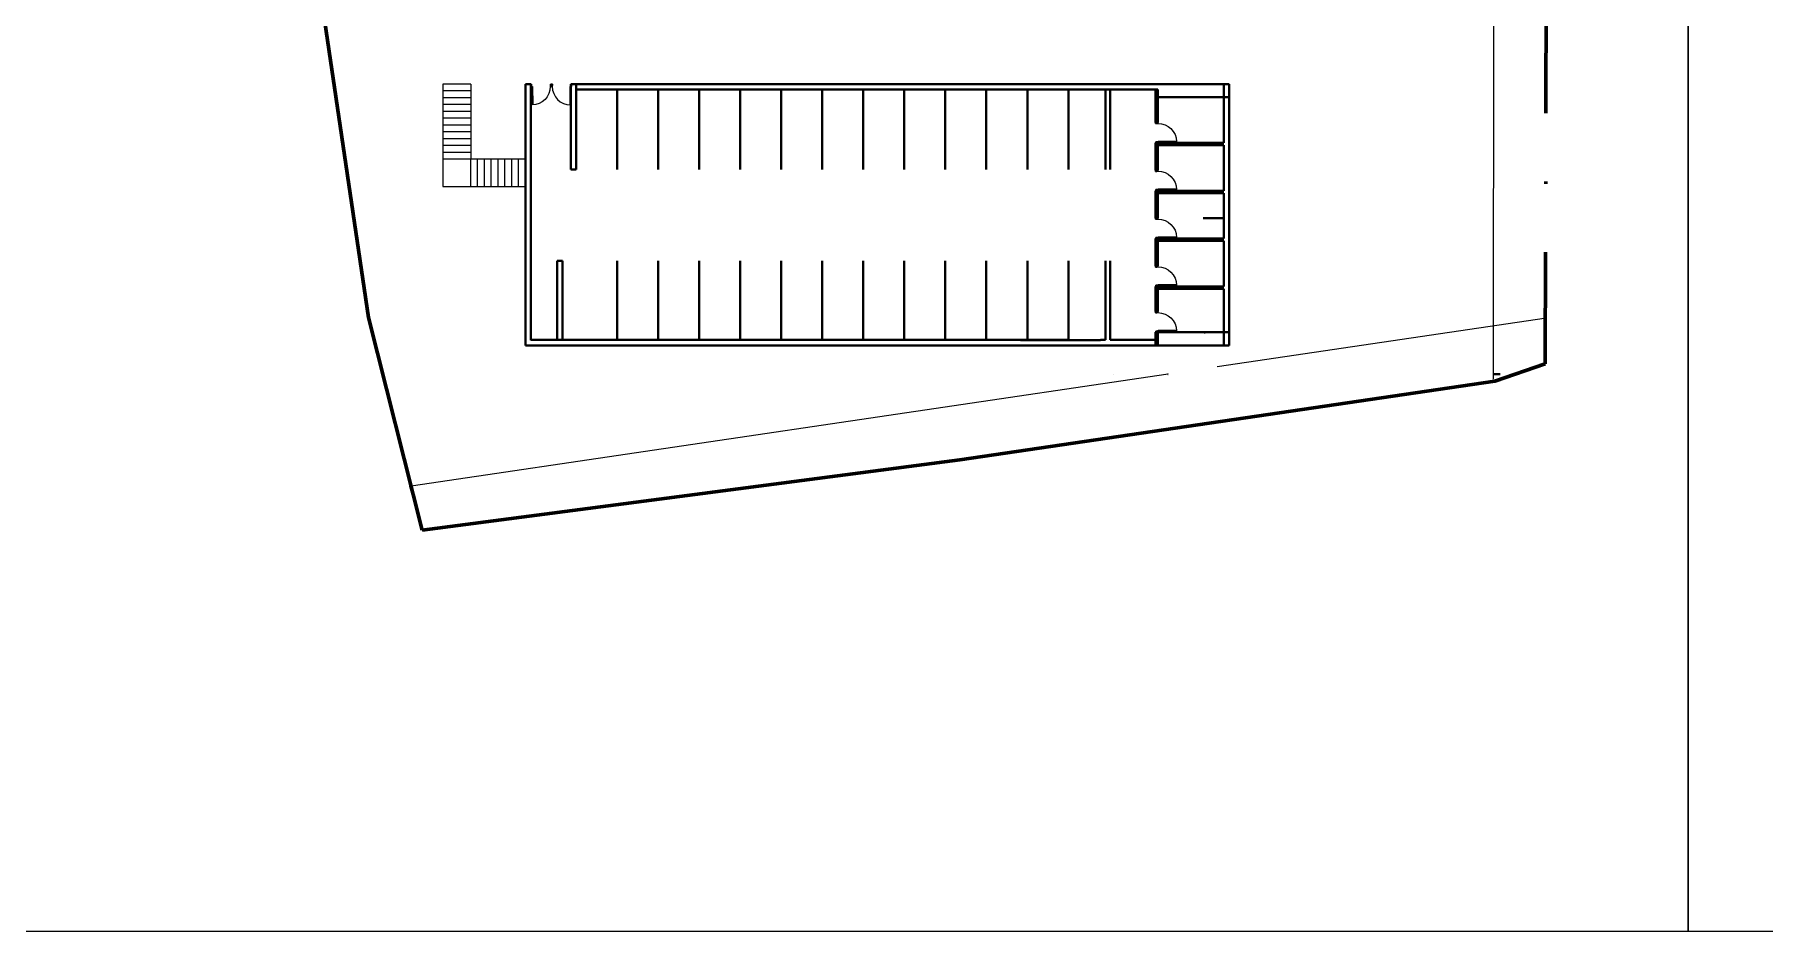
# Model space of a CAD drawing. Header units: metres. Extents: x -353 to 1688, y -477 to 135.
# Drawn here: x -270.5 to -194.6, y -305.9 to -266.6 of the extents above; entities that cross this region are included whole.
import ezdxf

# ---------------------------------------------------------------- set-up
doc = ezdxf.new("R2010")
doc.units = ezdxf.units.M
doc.header["$MEASUREMENT"] = 0
doc.linetypes.add('ACAD_ISO04W100', pattern=[30, 24, -3, 0, -3])
doc.layers.add('door space', color=1, linetype='Continuous')
doc.layers.add('SITE BOUNDARY', color=6, linetype='ACAD_ISO04W100', lineweight=60)
doc.layers.add('WALL', color=2, linetype='Continuous', lineweight=40)
doc.layers.add('STAIR', color=231, linetype='Continuous', plot=False)

msp = doc.modelspace()

# ---------------------------------------------------------------- linework, layer by layer
for p, q in [((-206.49331, -281.68492), (-206.41113, -218.56538)), ((-204.16419, -279.01103), (-218.61192, -281.14622)), ((-204.21817, -281.0103), (-204.16419, -279.01103)), ((-219.17034, -279.65156), (-219.17034, -279.68555)), ((-220.76249, -281.46404), (-254.00006, -286.37613)), ((-204.21817, -281.0103), (-206.10095, -281.68492)), ((-253.50999, -288.31608), (-254.0578, -286.39257)), ((-253.50999, -288.31608), (-251.5251, -288.07065)), ((-251.5251, -288.07065), (-251.52733, -288.05681))]:
    msp.add_line(p, q)
at = {"layer": 'Defpoints'}
for points in [[(-197.94718, -305.92207), (-272.19718, -305.92207), (-272.19718, -200.92207), (-197.94718, -200.92207)], [(-123.69718, -305.92207), (-197.94718, -305.92207), (-197.94718, -200.92207), (-123.69718, -200.92207)]]:
    msp.add_lwpolyline(points, close=True, dxfattribs=at)
at = {"layer": 'door space'}
for p, q in [((-248.744, -268.74253), (-248.694, -268.74203)), ((-248.743, -268.84252), (-248.744, -268.74253)), ((-248.6934, -268.80202), (-248.694, -268.74203)), ((-247.89404, -268.734), (-247.84405, -268.73349)), ((-247.89404, -268.734), (-247.89344, -268.79399)), ((-247.84405, -268.73349), (-247.84505, -268.83349)), ((-247.84405, -268.73349), (-247.84304, -268.83349)), ((-247.79405, -268.734), (-247.84405, -268.73349)), ((-247.79405, -268.734), (-247.79465, -268.79399)), ((-246.99469, -268.80202), (-246.99409, -268.74203)), ((-246.94409, -268.74253), (-246.99409, -268.74203)), ((-246.94509, -268.84252), (-246.94409, -268.74253)), ((-248.698, -268.84207), (-248.743, -268.84252)), ((-248.6934, -268.80202), (-248.6984, -268.80207)), ((-248.698, -268.84207), (-248.6984, -268.80207)), ((-248.698, -268.84207), (-248.663, -268.84172)), ((-248.68987, -269.65203), (-248.698, -268.84207)), ((-248.663, -268.84172), (-248.65487, -269.65168)), ((-247.88844, -268.79394), (-247.89344, -268.79399)), ((-247.88844, -268.79394), (-247.88804, -268.83394)), ((-247.84304, -268.83349), (-247.88804, -268.83394)), ((-247.84505, -268.83349), (-247.80005, -268.83394)), ((-247.79965, -268.79394), (-247.80005, -268.83394)), ((-247.79965, -268.79394), (-247.79465, -268.79399)), ((-247.02509, -268.84172), (-247.03322, -269.65168)), ((-246.99009, -268.84207), (-247.02509, -268.84172)), ((-246.99822, -269.65203), (-246.99009, -268.84207)), ((-246.99469, -268.80202), (-246.98969, -268.80207)), ((-246.99009, -268.84207), (-246.98969, -268.80207)), ((-246.99009, -268.84207), (-246.94509, -268.84252)), ((-221.32091, -270.41574), (-221.22092, -270.41474)), ((-221.32041, -270.46574), (-221.32091, -270.41574)), ((-221.32041, -270.46574), (-221.26041, -270.46514)), ((-221.26046, -270.46014), (-221.22046, -270.45974)), ((-221.26046, -270.46014), (-221.26041, -270.46514)), ((-221.22092, -270.41474), (-221.22046, -270.45974)), ((-221.25238, -271.2651), (-221.31238, -271.2657)), ((-221.31188, -271.3157), (-221.31238, -271.2657)), ((-221.21188, -271.31469), (-221.31188, -271.3157)), ((-221.25238, -271.2651), (-221.25233, -271.2701)), ((-221.21233, -271.2697), (-221.25233, -271.2701)), ((-221.21269, -271.2347), (-220.40273, -271.22657)), ((-221.21233, -271.2697), (-221.21269, -271.2347)), ((-220.40237, -271.26156), (-221.21233, -271.2697)), ((-221.21233, -271.2697), (-221.21188, -271.31469)), ((-221.32091, -272.51574), (-221.22092, -272.51474)), ((-221.32041, -272.56574), (-221.32091, -272.51574)), ((-221.32041, -272.56574), (-221.26041, -272.56514)), ((-221.26046, -272.56014), (-221.22046, -272.55974)), ((-221.26046, -272.56014), (-221.26041, -272.56514)), ((-221.22092, -272.51474), (-221.22046, -272.55974)), ((-221.25238, -273.3651), (-221.31238, -273.3657)), ((-221.31188, -273.4157), (-221.31238, -273.3657)), ((-221.21188, -273.41469), (-221.31188, -273.4157)), ((-221.25238, -273.3651), (-221.25233, -273.3701)), ((-221.21233, -273.3697), (-221.25233, -273.3701)), ((-221.21269, -273.3347), (-220.40273, -273.32657)), ((-221.21233, -273.3697), (-221.21269, -273.3347)), ((-220.40237, -273.36156), (-221.21233, -273.3697)), ((-221.21233, -273.3697), (-221.21188, -273.41469)), ((-221.32091, -274.61574), (-221.22092, -274.61474)), ((-221.32041, -274.66574), (-221.32091, -274.61574)), ((-221.32041, -274.66574), (-221.26041, -274.66514)), ((-221.26046, -274.66014), (-221.22046, -274.65974)), ((-221.26046, -274.66014), (-221.26041, -274.66514)), ((-221.22092, -274.61474), (-221.22046, -274.65974)), ((-221.25238, -275.4651), (-221.31238, -275.4657)), ((-221.31188, -275.5157), (-221.31238, -275.4657)), ((-221.21188, -275.51469), (-221.31188, -275.5157)), ((-221.25238, -275.4651), (-221.25233, -275.4701)), ((-221.21233, -275.4697), (-221.25233, -275.4701)), ((-221.21269, -275.4347), (-220.40273, -275.42657)), ((-221.21233, -275.4697), (-221.21269, -275.4347)), ((-220.40237, -275.46156), (-221.21233, -275.4697)), ((-221.21233, -275.4697), (-221.21188, -275.51469)), ((-221.32091, -276.71574), (-221.22092, -276.71474)), ((-221.32041, -276.76574), (-221.32091, -276.71574)), ((-221.32041, -276.76574), (-221.26041, -276.76514)), ((-221.26046, -276.76014), (-221.22046, -276.75974)), ((-221.26046, -276.76014), (-221.26041, -276.76514)), ((-221.22092, -276.71474), (-221.22046, -276.75974)), ((-221.25238, -277.5651), (-221.31238, -277.5657)), ((-221.31188, -277.6157), (-221.31238, -277.5657)), ((-221.21188, -277.61469), (-221.31188, -277.6157)), ((-221.25238, -277.5651), (-221.25233, -277.5701)), ((-221.21233, -277.5697), (-221.25233, -277.5701)), ((-221.21269, -277.5347), (-220.40273, -277.52657)), ((-221.21233, -277.5697), (-221.21269, -277.5347)), ((-220.40237, -277.56156), (-221.21233, -277.5697)), ((-221.21233, -277.5697), (-221.21188, -277.61469)), ((-221.32091, -278.72257), (-221.22092, -278.72157)), ((-221.32041, -278.77257), (-221.32091, -278.72257)), ((-221.32041, -278.77257), (-221.26041, -278.77197)), ((-221.26046, -278.76697), (-221.22046, -278.76657)), ((-221.26046, -278.76697), (-221.26041, -278.77197)), ((-221.22092, -278.72157), (-221.22046, -278.76657)), ((-221.25238, -279.57193), (-221.31238, -279.57253)), ((-221.31188, -279.62253), (-221.31238, -279.57253)), ((-221.21188, -279.62152), (-221.31188, -279.62253)), ((-221.25238, -279.57193), (-221.25233, -279.57693)), ((-221.21233, -279.57653), (-221.25233, -279.57693)), ((-221.21269, -279.54153), (-220.40273, -279.5334)), ((-221.21233, -279.57653), (-221.21269, -279.54153)), ((-220.40237, -279.5684), (-221.21233, -279.57653)), ((-221.21233, -279.57653), (-221.21188, -279.62152))]:
    msp.add_line(p, q, dxfattribs=at)
at = {"layer": 'door space', "extrusion": (0, 0, -1)}
for centre, major_axis in [((-248.698, -268.84207), (-0.56698, -0.57848)), ((-221.21233, -271.2697), (0.57848, -0.56698)), ((-221.21233, -273.3697), (0.57848, -0.56698)), ((-221.21233, -275.4697), (0.57848, -0.56698)), ((-221.21233, -277.5697), (0.57848, -0.56698)), ((-221.21233, -279.57653), (0.57848, -0.56698))]:
    msp.add_ellipse(centre, major_axis=major_axis, ratio=1, start_param=3.92699082, end_param=5.49778714, dxfattribs=at)
at = {"layer": 'door space'}
msp.add_ellipse((-246.99009, -268.84207), major_axis=(0.56698, -0.57848), ratio=1, start_param=3.92699082, end_param=5.49778714, dxfattribs=at)
at = {"layer": 'SITE BOUNDARY'}
for p, q in [((-255.86929, -278.97673), (-265.94872, -210.88327)), ((-204.03472, -215.91671), (-204.21817, -281.0103)), ((-251.84237, -272.03482), (-251.84303, -272.03036)), ((-253.50999, -288.31608), (-255.86929, -278.97673)), ((-204.21817, -281.0103), (-206.42892, -281.77635)), ((-206.42892, -281.77635), (-229.92098, -285.23139)), ((-229.92098, -285.23139), (-253.50999, -288.31608))]:
    msp.add_line(p, q, dxfattribs=at)
at = {"layer": 'STAIR'}
for p, q in [((-251.38091, -268.7357), (-252.60543, -268.7357)), ((-252.60543, -268.7357), (-252.60543, -272.03482)), ((-251.38091, -268.7357), (-251.38091, -272.0357)), ((-251.38091, -269.0357), (-252.58091, -269.0357)), ((-251.38091, -269.3357), (-252.58091, -269.3357)), ((-251.40543, -269.63482), (-252.60543, -269.63482)), ((-251.40543, -269.93482), (-252.60543, -269.93482)), ((-251.40543, -270.23482), (-252.60543, -270.23482)), ((-251.40543, -270.53482), (-252.60543, -270.53482)), ((-251.40543, -270.83482), (-252.60543, -270.83482)), ((-251.40543, -271.13482), (-252.60543, -271.13482)), ((-251.40543, -271.43482), (-252.60543, -271.43482)), ((-251.40543, -271.73482), (-252.60543, -271.73482)), ((-249.00543, -272.03482), (-252.60543, -272.03482)), ((-252.60543, -272.03482), (-252.60543, -273.23482)), ((-250.82249, -272.03036), (-252.02249, -272.03036)), ((-251.38091, -273.2357), (-251.38091, -272.0357)), ((-251.08091, -273.2357), (-251.08091, -272.0357)), ((-250.78091, -273.2357), (-250.78091, -272.0357)), ((-250.48091, -273.2357), (-250.48091, -272.0357)), ((-250.18091, -273.2357), (-250.18091, -272.0357)), ((-249.88091, -273.2357), (-249.88091, -272.0357)), ((-249.88091, -273.2357), (-249.88091, -272.0357)), ((-249.58091, -273.2357), (-249.58091, -272.0357)), ((-249.28091, -273.2357), (-249.28091, -272.0357)), ((-252.60543, -273.23482), (-249.00543, -273.23482))]:
    msp.add_line(p, q, dxfattribs=at)
at = {"layer": 'WALL'}
for p, q in [((-248.974, -268.74253), (-248.744, -268.74253)), ((-248.974, -268.74253), (-248.974, -280.20253)), ((-248.744, -268.74253), (-248.744, -279.97253)), ((-246.98091, -268.7357), (-223.12091, -268.7357)), ((-246.98091, -272.49021), (-246.98091, -268.7357)), ((-246.75091, -272.49021), (-246.75091, -268.7357)), ((-223.12091, -268.7357), (-221.32091, -268.7357)), ((-221.32091, -268.7357), (-218.09091, -268.7357)), ((-218.32091, -268.7357), (-218.32091, -271.3157)), ((-218.09091, -268.7357), (-218.09091, -280.20253)), ((-206.47646, -268.74165), (-206.47616, -268.74165)), ((-248.744, -279.97253), (-248.744, -268.97253)), ((-246.75091, -268.9657), (-246.75091, -271.33593)), ((-246.75091, -268.9657), (-223.514, -268.9657)), ((-244.95091, -272.49021), (-244.95091, -268.9657)), ((-243.15091, -272.49021), (-243.15091, -268.9657)), ((-241.35091, -272.49021), (-241.35091, -268.9657)), ((-239.55091, -272.49021), (-239.55091, -268.9657)), ((-239.55091, -272.49021), (-239.55091, -268.9657)), ((-237.75091, -272.49021), (-237.75091, -268.9657)), ((-236.25091, -268.9657), (-236.25091, -268.9657)), ((-236.25091, -268.9657), (-236.25091, -268.9657)), ((-236.25091, -268.9657), (-236.25091, -268.9657)), ((-236.25091, -268.9657), (-236.25091, -268.9657)), ((-235.95091, -272.49021), (-235.95091, -268.9657)), ((-234.15091, -272.49021), (-234.15091, -268.9657)), ((-232.35091, -272.49021), (-232.35091, -268.9657)), ((-230.55091, -272.49021), (-230.55091, -268.9657)), ((-230.544, -268.97253), (-228.514, -268.97253)), ((-228.75091, -272.49021), (-228.75091, -268.9657)), ((-226.95091, -272.49021), (-226.95091, -268.9657)), ((-225.15091, -272.49021), (-225.15091, -268.9657)), ((-223.514, -268.9657), (-223.514, -272.49021)), ((-223.514, -268.9657), (-221.22091, -268.9657)), ((-223.314, -268.9657), (-223.314, -272.49021)), ((-221.32091, -268.9657), (-221.32091, -270.4157)), ((-221.32091, -269.3157), (-218.09091, -269.3157)), ((-221.22091, -268.9657), (-221.22091, -270.4157)), ((-221.32091, -270.4157), (-221.22091, -270.4157)), ((-221.32091, -271.3157), (-218.32091, -271.3157)), ((-221.32091, -271.3157), (-221.32091, -272.5157)), ((-221.32091, -271.4157), (-218.32091, -271.4157)), ((-221.22091, -271.3157), (-221.22091, -272.5157)), ((-218.32091, -271.4157), (-218.32091, -273.4157)), ((-246.75091, -272.49021), (-246.98091, -272.49021)), ((-246.75091, -272.49021), (-246.75091, -272.49021)), ((-221.32091, -272.5157), (-221.22091, -272.5157)), ((-221.32091, -273.4157), (-218.32091, -273.4157)), ((-221.32091, -273.4157), (-221.32091, -274.6157)), ((-221.32091, -273.5157), (-218.32091, -273.5157)), ((-221.22091, -273.4157), (-221.22091, -274.6157)), ((-218.32091, -273.5157), (-218.32091, -275.5157)), ((-221.32091, -274.6157), (-221.22091, -274.6157)), ((-219.22893, -274.6157), (-218.32091, -274.6157)), ((-221.32091, -275.5157), (-218.32091, -275.5157)), ((-221.32091, -275.5157), (-221.32091, -276.7157)), ((-221.22091, -275.5157), (-221.22091, -276.7157)), ((-221.32091, -275.6157), (-218.32091, -275.6157)), ((-218.32091, -275.6157), (-218.32091, -277.6157)), ((-247.58091, -279.9657), (-247.58091, -276.49021)), ((-247.35091, -276.49021), (-247.58091, -276.49021)), ((-247.35091, -279.9657), (-247.35091, -276.49021)), ((-244.95091, -279.9657), (-244.95091, -276.49021)), ((-243.15091, -279.9657), (-243.15091, -276.49021)), ((-241.35091, -279.9657), (-241.35091, -276.49021)), ((-239.55091, -279.9657), (-239.55091, -276.49021)), ((-237.75091, -279.9657), (-237.75091, -276.49021)), ((-235.95091, -279.9657), (-235.95091, -276.49021)), ((-234.15091, -279.9657), (-234.15091, -276.49021)), ((-232.35091, -279.9657), (-232.35091, -276.49021)), ((-230.55091, -279.9657), (-230.55091, -276.49021)), ((-228.75091, -279.9657), (-228.75091, -276.49021)), ((-226.95091, -279.9657), (-226.95091, -276.49021)), ((-225.15091, -279.9657), (-225.15091, -276.49021)), ((-223.514, -276.49021), (-223.514, -279.9657)), ((-223.314, -276.49021), (-223.314, -279.9657)), ((-221.32091, -276.7157), (-221.22091, -276.7157)), ((-221.32091, -277.6157), (-218.32091, -277.6157)), ((-221.32091, -277.6157), (-221.32091, -278.72253)), ((-221.32091, -277.7157), (-218.32091, -277.7157)), ((-221.22091, -277.6157), (-221.22091, -278.72253)), ((-218.32091, -277.7157), (-218.32091, -280.20253)), ((-221.22091, -278.72253), (-221.32091, -278.72253)), ((-225.15091, -279.9657), (-248.744, -279.9657)), ((-223.744, -279.97253), (-227.244, -279.97253)), ((-223.514, -279.9657), (-223.744, -279.9657)), ((-221.22091, -279.9657), (-223.314, -279.9657)), ((-218.09091, -279.62253), (-221.32091, -279.62253)), ((-221.32091, -279.62253), (-221.32091, -280.20253)), ((-221.22091, -279.62253), (-221.22091, -280.20253)), ((-218.09091, -280.20253), (-248.974, -280.20253)), ((-223.18558, -281.46036), (-223.18558, -281.46719)), ((-220.76249, -281.46719), (-220.78376, -281.46719)), ((-206.20047, -281.46719), (-206.49303, -281.46719))]:
    msp.add_line(p, q, dxfattribs=at)

doc.saveas('drawing.dxf')
